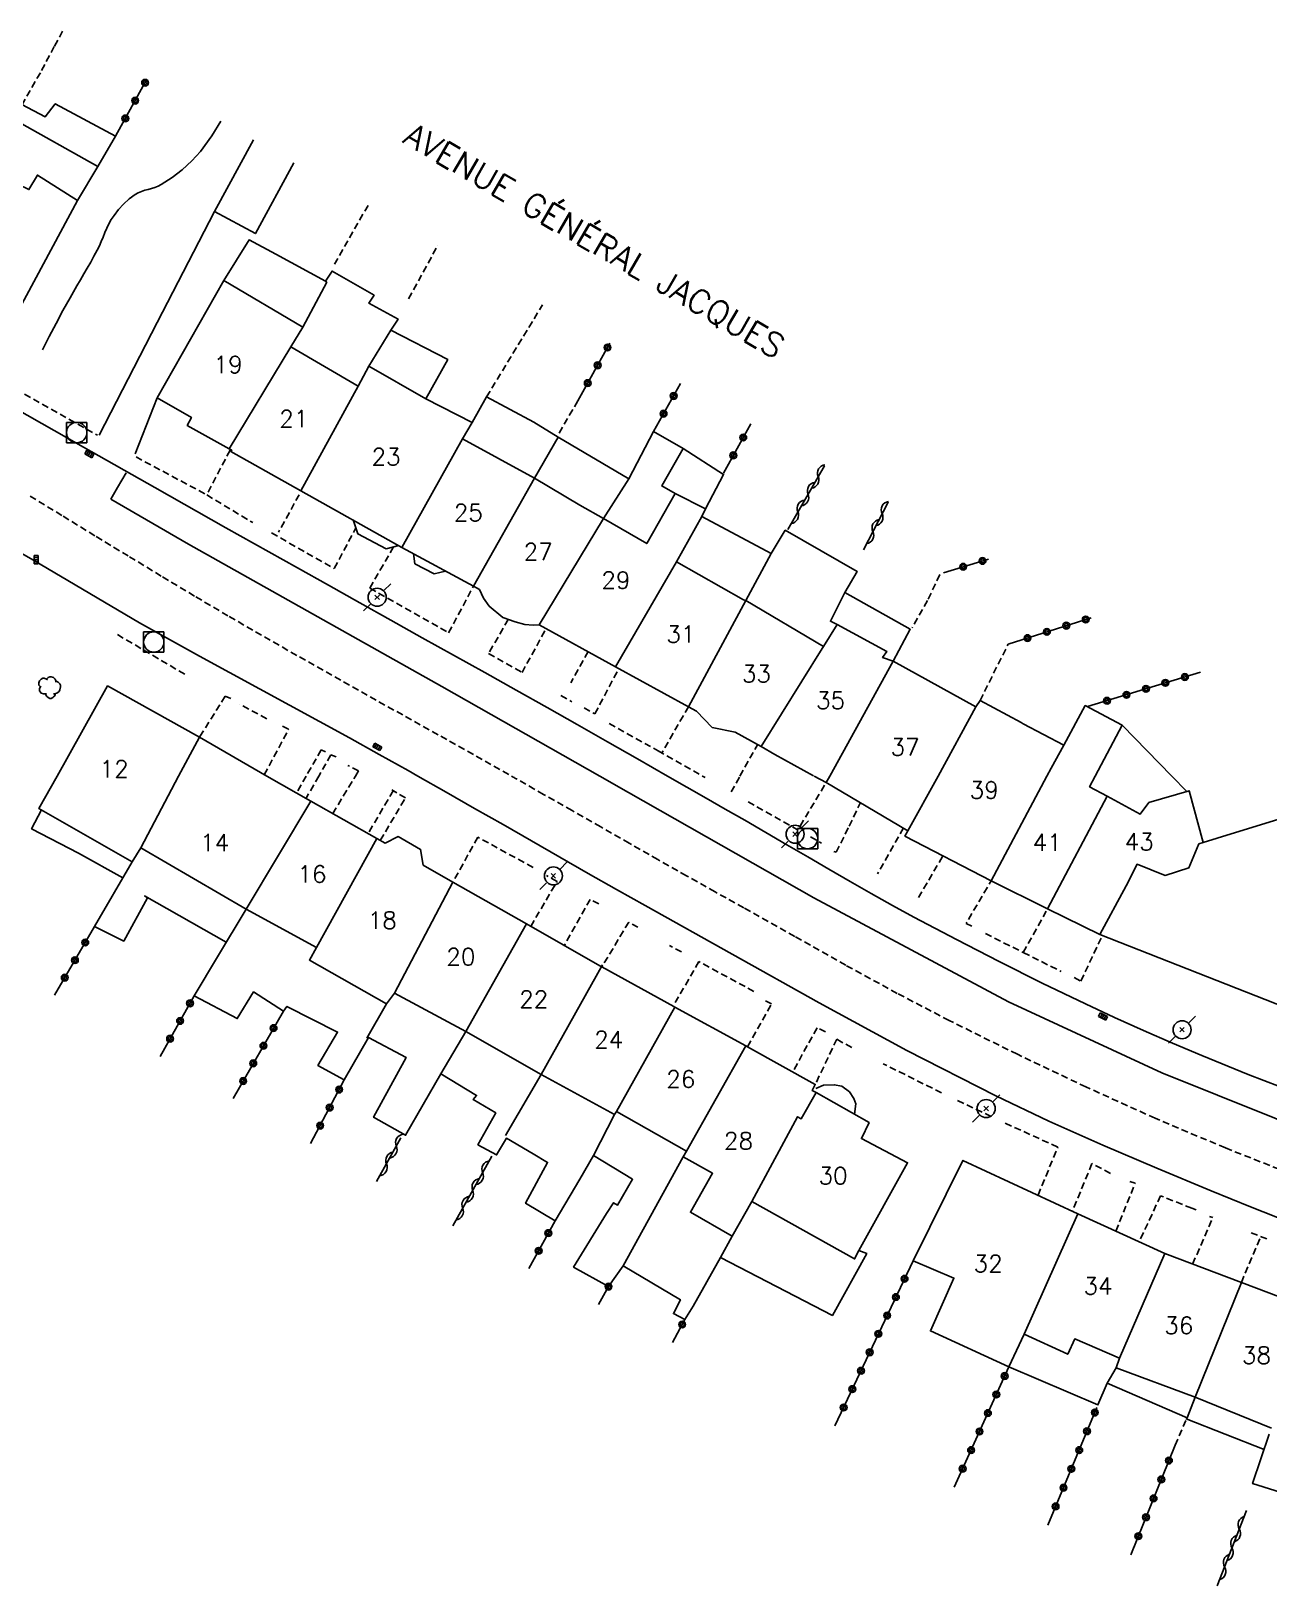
# Model space of a CAD drawing. Header units: millimetres. Extents: x 146997 to 148001, y 141998 to 143001.
# Drawn here: x 147221.8 to 147313, y 142611.3 to 142725.9 of the extents above; entities that cross this region are included whole.
import ezdxf
from ezdxf.enums import TextEntityAlignment as Align

# ---------------------------------------------------------------- set-up
doc = ezdxf.new("R2010")
doc.units = ezdxf.units.MM
doc.linetypes.add('DASHED', pattern=[0.75, 0.5, -0.25])
doc.layers.get('0').update_dxf_attribs({"linetype": 'CONTINUOUS'})
for name, color, linetype in [('W0001', 6, 'DASHED'), ('W0006', 2, 'CONTINUOUS'), ('W0014', 7, 'CONTINUOUS'), ('W0017', 7, 'CONTINUOUS'), ('W0101', 7, 'CONTINUOUS'), ('W0104', 1, 'CONTINUOUS'), ('W0112', 1, 'DASHED'), ('W0300', 7, 'CONTINUOUS'), ('W0310', 3, 'CONTINUOUS'), ('W0323', 7, 'CONTINUOUS'), ('W0401', 7, 'CONTINUOUS'), ('W0420', 7, 'CONTINUOUS'), ('W0473', 7, 'CONTINUOUS'), ('W0990', 7, 'CONTINUOUS'), ('W0991', 7, 'CONTINUOUS'), ('W1102', 7, 'CONTINUOUS')]:
    doc.layers.add(name, color=color, linetype=linetype)
doc.styles.get("Standard").update_dxf_attribs({"font": 'romans.shx', "width": 0.85})

# ---------------------------------------------------------------- blocks, each defined once
blk = doc.blocks.new('T300')
for p, q in [((-0.8, 0.51), (-0.86, 0.34)), ((-0.86, 0.34), (-0.86, 0.17)), ((-0.86, 0.17), (-0.74, 0.06)), ((-0.69, 0.63), (-0.8, 0.51)), ((-0.8, -0.06), (-0.74, 0.06)), ((-0.74, 0.06), (-0.69, 0.11)), ((-0.57, 0.69), (-0.69, 0.63)), ((-0.46, 0.69), (-0.57, 0.69)), ((-0.29, 0.63), (-0.46, 0.69)), ((-0.29, 0.63), (-0.17, 0.74)), ((-0.23, 0.57), (-0.29, 0.63)), ((-0.17, 0.74), (-0.06, 0.8)), ((-0.06, 0.8), (0.06, 0.8)), ((0.06, 0.8), (0.23, 0.74)), ((0.23, 0.74), (0.34, 0.63)), ((0.34, 0.63), (0.4, 0.51)), ((0.46, 0.46), (0.34, 0.46)), ((0.4, 0.51), (0.4, 0.46)), ((0.57, 0.4), (0.46, 0.46)), ((0.57, 0.4), (0.69, 0.29)), ((0.69, 0.29), (0.74, 0.17)), ((0.74, 0.06), (0.69, -0.17)), ((0.74, 0.17), (0.74, 0.06)), ((-0.8, -0.17), (-0.8, -0.06)), ((-0.8, -0.23), (-0.8, -0.17)), ((-0.74, -0.34), (-0.8, -0.23)), ((-0.69, -0.4), (-0.74, -0.34)), ((-0.51, -0.46), (-0.69, -0.4)), ((-0.4, -0.46), (-0.51, -0.46)), ((-0.4, -0.46), (-0.34, -0.46)), ((-0.34, -0.46), (-0.34, -0.4)), ((-0.34, -0.51), (-0.34, -0.46)), ((-0.29, -0.63), (-0.34, -0.51)), ((-0.17, -0.74), (-0.29, -0.63)), ((-0.06, -0.8), (-0.17, -0.74)), ((0.06, -0.8), (-0.06, -0.8)), ((0.17, -0.74), (0.06, -0.8)), ((0.23, -0.69), (0.17, -0.74)), ((0.29, -0.46), (0.23, -0.46)), ((0.29, -0.63), (0.23, -0.69)), ((0.46, -0.4), (0.29, -0.46)), ((0.34, -0.51), (0.29, -0.63)), ((0.34, -0.51), (0.34, -0.46)), ((0.57, -0.34), (0.46, -0.4)), ((0.63, -0.29), (0.57, -0.34)), ((0.69, -0.17), (0.63, -0.29))]:
    blk.add_line(p, q)
blk = doc.blocks.new('T401')
for p, q in [((-0.3, 0.3), (0, 0.3)), ((-0.3, -0.25), (-0.3, 0.3)), ((-0.3, 0.15), (0, 0.15)), ((-0.3, 0), (0, 0)), ((0, 0.3), (0, -0.25)), ((-0.3, -0.15), (0, -0.15)), ((-0.3, -0.25), (-0.3, -0.3)), ((-0.3, -0.3), (0, -0.3)), ((0, -0.3), (0, -0.25))]:
    blk.add_line(p, q)
blk = doc.blocks.new('T420')
for p, q in [((0.75, 0.75), (-0.75, 0.75)), ((-0.75, 0.75), (-0.75, -0.75)), ((0.75, 0.75), (0.75, -0.75)), ((0.75, -0.75), (-0.75, -0.75))]:
    blk.add_line(p, q)
blk.add_ellipse((0, 0), major_axis=(-0.53, 0.53), ratio=1, start_param=3.926991, end_param=10.210176)
blk = doc.blocks.new('T473')
for p, q in [((-0.166667, 0.166667), (0.166667, -0.166667)), ((-0.166667, -0.166667), (0.166667, 0.166667)), ((0.500001, 0.500001), (1.000002, 1.000002)), ((-1.000002, -1.000002), (-0.500001, -0.500001))]:
    blk.add_line(p, q)
blk.add_ellipse((0, 0), major_axis=(0.471405, 0.471405), ratio=1, start_param=5.4977871438, end_param=11.780972451)
blk = doc.blocks.new('t323o')
at = {"color": 0, "linetype": 'Continuous'}
for radius in [0.25, 0.15]:
    blk.add_circle((0, 0), radius, dxfattribs=at)
blk = doc.blocks.new('t310o')
at = {"color": 0, "linetype": 'Continuous'}
for centre, start, end in [((-0.5, 0.38), 216.8699, 323.1304), ((0.5, -0.37), 36.8699, 143.1303)]:
    blk.add_arc(centre, 0.625, start, end, dxfattribs=at)

msp = doc.modelspace()

# ---------------------------------------------------------------- linework, layer by layer
at = {"layer": 'W0001'}
for points in [[(147221.72, 142691.64), (147224.16, 142690.15), (147226.6, 142688.65), (147229.04, 142687.17), (147231.49, 142685.68), (147233.94, 142684.21), (147236.4, 142682.76), (147238.99, 142681.26), (147241.58, 142679.78), (147244.18, 142678.31), (147246.78, 142676.84), (147249.39, 142675.39), (147251.99, 142673.93), (147254.6, 142672.47), (147257.2, 142671)], [(147314.47, 142641.74), (147309.81, 142643.59), (147304.64, 142645.77), (147299.54, 142648.08), (147294.48, 142650.49), (147289.46, 142652.98), (147285.63, 142654.98), (147281.84, 142657.05), (147278.08, 142659.17), (147274.32, 142661.28), (147272.21, 142662.46), (147270.1, 142663.65), (147267.99, 142664.85), (147265.88, 142666.05), (147263.78, 142667.25), (147261.67, 142668.45), (147259.57, 142669.65), (147257.46, 142670.85), (147257.4, 142670.89), (147257.33, 142670.92), (147257.26, 142670.96), (147257.2, 142671)]]:
    msp.add_lwpolyline(points, dxfattribs=at)
at = {"layer": 'W0006'}
for points in [[(147227.68, 142691.4), (147228.17, 142692.28), (147228.8, 142693.36)], [(147263.71, 142671), (147252.08, 142677.59), (147233.4, 142688.09), (147227.68, 142691.4)], [(147374.32, 142631.97), (147371.76, 142631.58), (147368.85, 142631.47), (147365.28, 142631.86), (147359.64, 142632.92), (147351.27, 142634.52), (147341.56, 142636.67), (147329.93, 142639.88), (147317.57, 142644.14), (147305.14, 142649.12), (147293.83, 142654.36), (147279.49, 142662.03), (147265.83, 142669.79), (147263.71, 142671)]]:
    msp.add_lwpolyline(points, dxfattribs=at)
at = {"layer": 'W0014'}
for points in [[(147268.69, 142671), (147266.48, 142672.27), (147264.27, 142673.53), (147262.05, 142674.79), (147259.84, 142676.05), (147257.54, 142677.34), (147255.24, 142678.63), (147252.93, 142679.92), (147250.63, 142681.2), (147248.32, 142682.49), (147246.02, 142683.77), (147243.72, 142685.06), (147241.42, 142686.35), (147236.16, 142689.31), (147230.91, 142692.27), (147225.67, 142695.24), (147220.42, 142698.21)], [(147250.29, 142671), (147249.59, 142671.4), (147248.88, 142671.8), (147248.17, 142672.19), (147247.46, 142672.59), (147245.26, 142673.81), (147243.05, 142675.03), (147240.84, 142676.23), (147238.63, 142677.44), (147236.42, 142678.64), (147234.21, 142679.85), (147232, 142681.06), (147229.8, 142682.29), (147221.92, 142686.95), (147209.56, 142694.01)], [(147250.29, 142671), (147252.39, 142669.81), (147254.48, 142668.61), (147256.58, 142667.42), (147258.67, 142666.22), (147260.76, 142665.02), (147262.86, 142663.82), (147264.95, 142662.64), (147267.06, 142661.46), (147273.47, 142657.87), (147279.88, 142654.28), (147286.34, 142650.77), (147292.89, 142647.42), (147296.81, 142645.56), (147300.77, 142643.79), (147304.75, 142642.09), (147308.76, 142640.42), (147311.67, 142639.24), (147314.59, 142638.08)], [(147314.95, 142647.67), (147311.5, 142649.01), (147308.08, 142650.4), (147305.92, 142651.31), (147303.77, 142652.25), (147301.63, 142653.21), (147299.51, 142654.2), (147296.32, 142655.74), (147293.14, 142657.32), (147289.99, 142658.94), (147286.86, 142660.6), (147285.28, 142661.46), (147283.71, 142662.34), (147282.15, 142663.23), (147280.6, 142664.13), (147279.05, 142665.04), (147277.5, 142665.94), (147275.94, 142666.85), (147274.39, 142667.74), (147272.96, 142668.56), (147271.54, 142669.37), (147270.12, 142670.19), (147268.69, 142671)]]:
    msp.add_lwpolyline(points, dxfattribs=at)
at = {"layer": 'W0017'}
for points in [[(147235.32, 142712.62), (147231.1, 142704.43), (147226.82, 142696.14)], [(147229.46, 142694.76), (147231.1, 142698.88)]]:
    msp.add_lwpolyline(points, dxfattribs=at)
at = {"layer": 'W0101'}
for points in [[(147218.36, 142715.81), (147221.64, 142714.23), (147222.27, 142715.3), (147225.21, 142713.44)], [(147213.77, 142707.73), (147214.46, 142707.33), (147217.3, 142705.68), (147220.21, 142704.09), (147225.21, 142713.44)], [(147240.95, 142702.65), (147241.83, 142704.1), (147236.01, 142707.52), (147231.1, 142698.88), (147233.61, 142697.44), (147233.31, 142696.85), (147236.4, 142695.13)], [(147240.95, 142702.65), (147245.9, 142699.75)], [(147245.9, 142699.75), (147246.7, 142701.22), (147250.9, 142698.8), (147254.3, 142697.06), (147253.6, 142695.85)], [(147236.4, 142695.13), (147236.59, 142695.02), (147236.52, 142694.93), (147241.68, 142692.03)], [(147258.89, 142692.96), (147253.6, 142695.85)], [(147263.97, 142689.98), (147262.23, 142690.96), (147258.89, 142692.96)], [(147241.68, 142692.03), (147249.12, 142687.86)], [(147269.36, 142686.79), (147271.22, 142690.13), (147271.5, 142690.71), (147269.27, 142691.83), (147267.17, 142688.14), (147263.97, 142689.98)], [(147249.12, 142687.86), (147254.4, 142685)], [(147274.46, 142683.93), (147274.31, 142684), (147269.36, 142686.79)], [(147254.4, 142685), (147254.85, 142684.75), (147255.13, 142684.11), (147255.56, 142683.53), (147256.57, 142682.69), (147257.47, 142682.36), (147258.19, 142682.18), (147258.79, 142682.13), (147259.23, 142682.15)], [(147280.19, 142680.56), (147274.46, 142683.93)], [(147259.23, 142682.15), (147264.87, 142679.06)], [(147280.19, 142680.56), (147281.19, 142682.16), (147284.86, 142680.19), (147284.55, 142679.75), (147285.33, 142679.46)], [(147264.87, 142679.06), (147270.24, 142676.11)], [(147291.41, 142676.11), (147285.33, 142679.46)], [(147234.2, 142673.86), (147227.44, 142677.64), (147223.72, 142671)], [(147270.24, 142676.11), (147270.83, 142675.78), (147271.98, 142674.58), (147273.69, 142674.23), (147275.59, 142673.17)], [(147297.9, 142673.28), (147294.91, 142674.85), (147294.76, 142674.95), (147291.73, 142676.56), (147291.41, 142676.11)], [(147300.22, 142671), (147302.2, 142674.75), (147299.48, 142676.19), (147297.9, 142673.28)], [(147239.16, 142671), (147234.2, 142673.86)], [(147275.59, 142673.17), (147276.62, 142672.59), (147279.47, 142671.02)], [(147223.72, 142671), (147222.38, 142668.6), (147229.25, 142664.68), (147229.89, 142665.72)], [(147242.41, 142669.16), (147239.16, 142671)], [(147279.5, 142671), (147280.4, 142670.53)], [(147301.1, 142669.51), (147299.8, 142670.21), (147300.22, 142671)], [(147280.4, 142670.53), (147286.42, 142666.97)], [(147308.18, 142666.1), (147307.15, 142669.92), (147304.18, 142669.05), (147303.54, 142668.2), (147301.1, 142669.51)], [(147247.29, 142666.39), (147242.41, 142669.16)], [(147300.57, 142659.32), (147317.11, 142652.82), (147331.24, 142647.27), (147338.62, 142649.99), (147341.63, 142657.65), (147315.04, 142668.22), (147309.2, 142666.42), (147308.18, 142666.1)], [(147247.29, 142666.39), (147247.9, 142666.06), (147248.84, 142666.54), (147250.5, 142665.59), (147250.69, 142664.44), (147252.88, 142663.19)], [(147286.42, 142666.97), (147286.2, 142666.57), (147292.55, 142663.27)], [(147229.89, 142665.72), (147237.64, 142661.19)], [(147252.88, 142663.19), (147258.3, 142660.1)], [(147292.55, 142663.27), (147296.71, 142661.22)], [(147237.64, 142661.19), (147242.83, 142658.37)], [(147296.71, 142661.22), (147300.57, 142659.32)], [(147258.3, 142660.1), (147263.72, 142657.02), (147263.87, 142656.94)], [(147248.57, 142654.99), (147248, 142654.21), (147242.31, 142657.44), (147242.83, 142658.37)], [(147263.87, 142656.94), (147269.16, 142654.02), (147269.24, 142653.97)], [(147253.83, 142652.16), (147248.57, 142654.99)], [(147269.24, 142653.97), (147274.46, 142651.12)], [(147259.4, 142648.99), (147253.83, 142652.16)], [(147279.65, 142647.68), (147279.36, 142647.82), (147279.59, 142648.27), (147274.6, 142651.05), (147274.46, 142651.12)], [(147264.93, 142646.28), (147264.8, 142646.06), (147259.4, 142648.99)], [(147274.91, 142639.64), (147282.49, 142635.4), (147282.81, 142636.02), (147286.39, 142642.5), (147282.99, 142644.28), (147283.55, 142645.45), (147279.65, 142647.68)], [(147270.11, 142643.35), (147264.93, 142646.28)], [(147274.91, 142639.64), (147273.47, 142637.07), (147270.39, 142638.85), (147272.02, 142641.72), (147269.85, 142642.93), (147270.11, 142643.35)], [(147298.95, 142638.74), (147290.47, 142642.67), (147286.8, 142635.26), (147289.81, 142633.99), (147288.07, 142630.1), (147293.86, 142627.46), (147294.98, 142629.85)], [(147305.34, 142635.8), (147298.95, 142638.74)], [(147310.99, 142633.66), (147305.34, 142635.8)], [(147316.64, 142631.53), (147310.99, 142633.66)], [(147294.98, 142629.85), (147298.2, 142628.38), (147298.71, 142629.51), (147302, 142628.08)], [(147302, 142628.08), (147301.76, 142627.37), (147307.58, 142625.21)], [(147307.58, 142625.21), (147313.21, 142622.94)]]:
    msp.add_lwpolyline(points, dxfattribs=at)
at = {"layer": 'W0104'}
for points in [[(147225.21, 142713.44), (147226.72, 142715.93), (147228.01, 142718.17), (147223.58, 142720.56), (147222.83, 142719.59), (147221.11, 142720.51), (147220.44, 142719.28), (147220.07, 142718.61), (147214.93, 142721.42)], [(147220.51, 142719.42), (147226.72, 142715.93)], [(147238.19, 142717.89), (147235.32, 142712.62), (147238.33, 142710.99), (147241.16, 142716.2)], [(147248.3, 142703.88), (147248.85, 142704.69), (147246.68, 142705.87), (147247.07, 142706.44), (147243.98, 142708.23), (147243.49, 142707.48), (147239.84, 142709.48), (147237.86, 142710.52), (147236.01, 142707.52)], [(147243.49, 142707.48), (147243.59, 142707.4), (147241.83, 142704.1)], [(147250.9, 142698.8), (147252.51, 142701.7), (147248.3, 142703.88), (147246.7, 142701.22)], [(147260.63, 142695.99), (147258.85, 142697.08), (147255.36, 142698.95), (147254.3, 142697.06)], [(147263.97, 142689.98), (147265.85, 142692.92), (147267.67, 142696.41), (147269.86, 142695.14), (147268.27, 142692.39), (147269.27, 142691.83)], [(147258.89, 142692.96), (147260.63, 142695.99)], [(147265.85, 142692.92), (147260.63, 142695.99)], [(147271.5, 142690.71), (147272.83, 142693.23), (147269.86, 142695.14)], [(147245.53, 142689.88), (147245.89, 142688.85), (147247.96, 142687.75), (147248.9, 142687.99)], [(147285.33, 142679.46), (147286.59, 142681.82), (147281.76, 142684.53), (147282.67, 142686.09), (147277.38, 142689.12), (147276.33, 142687.41), (147271.22, 142690.13)], [(147249.98, 142687.4), (147250.08, 142686.65), (147251.51, 142685.91), (147252.35, 142686.11)], [(147274.46, 142683.93), (147276.33, 142687.41)], [(147281.76, 142684.53), (147280.7, 142682.41), (147281.19, 142682.16)], [(147305.86, 142671), (147302.2, 142674.75)], [(147306.96, 142669.87), (147305.86, 142671)], [(147228.56, 142663.5), (147225.29, 142665.31), (147221.83, 142667.11), (147222.57, 142668.5)], [(147236.18, 142658.76), (147230.16, 142662.16), (147230.38, 142662.03), (147228.63, 142658.84), (147226.46, 142659.9), (147229.25, 142664.68)], [(147235.53, 142657.68), (147237.64, 142661.19)], [(147272.61, 142635.51), (147270.6, 142631.91), (147269.98, 142630.93), (147269.13, 142631.38), (147269.65, 142632.39), (147265.44, 142634.89), (147264.35, 142633.37), (147261.78, 142634.8), (147264.2, 142638.75), (147264.72, 142639.55), (147265.01, 142639.36), (147266.12, 142641.28), (147263.25, 142643.02), (147262.24, 142641.28), (147260.42, 142638.21), (147258.24, 142639.51), (147259.86, 142642.52), (147258.79, 142643.16), (147256.83, 142644.3), (147256.1, 142643.07), (147254.73, 142643.82), (147256.04, 142646.17), (147254.37, 142647.16), (147254.63, 142647.46), (147251.99, 142649.06), (147249.4, 142644.52), (147247.04, 142645.85), (147249.45, 142650.25), (147246.67, 142651.72), (147244.88, 142648.61), (147242.94, 142649.67), (147244.38, 142652.13), (147240.65, 142654.02), (147240.39, 142653.66), (147238.19, 142655.09), (147236.99, 142653.12), (147233.82, 142654.8), (147235.53, 142657.68)], [(147248, 142654.21), (147246.55, 142651.67)], [(147251.99, 142649.06), (147253.83, 142652.16)], [(147259.4, 142648.99), (147256.76, 142644.5)], [(147282.47, 142646.07), (147282.58, 142646.84), (147282.44, 142647.22), (147282.12, 142647.72), (147281.54, 142648.13), (147280.99, 142648.24), (147280.2, 142648.22), (147279.64, 142647.96)], [(147264.8, 142646.06), (147263.25, 142643.02)], [(147269.85, 142642.93), (147265.44, 142634.89)], [(147273.47, 142637.07), (147272.61, 142635.51), (147280.85, 142631.24), (147283.38, 142635.8), (147282.81, 142636.02)], [(147293.86, 142627.46), (147300.42, 142624.64), (147301.1, 142626.25), (147306.99, 142623.69), (147306.93, 142623.61), (147312.66, 142621.36)], [(147301.1, 142626.25), (147301.76, 142627.37)], [(147306.99, 142623.69), (147307.58, 142625.21)], [(147317.7, 142616.47), (147314.59, 142617.61), (147314.71, 142617.93), (147311.82, 142618.84), (147313.03, 142622.48)]]:
    msp.add_lwpolyline(points, dxfattribs=at)
at = {"layer": 'W0112'}
for points in [[(147224.12, 142725.92), (147223.51, 142724.77), (147222.48, 142722.85), (147221.09, 142720.39)], [(147246.63, 142713.07), (147244.05, 142708.56)], [(147249.62, 142706.18), (147251.78, 142710.14)], [(147255.36, 142698.95), (147259.49, 142705.74)], [(147218.7, 142700.62), (147226.69, 142696.13)], [(147262.09, 142698.66), (147260.7, 142696.28)], [(147234.84, 142691.93), (147236.49, 142695.08)], [(147229.53, 142694.53), (147234.74, 142691.73), (147238.13, 142689.68)], [(147241.56, 142691.74), (147240.03, 142688.97)], [(147239.52, 142688.92), (147244.14, 142686.3), (147245.74, 142689.29)], [(147248.51, 142687.89), (147246.76, 142684.86), (147252.57, 142681.57), (147254.4, 142685)], [(147288.76, 142685.85), (147287.87, 142683.94), (147286.72, 142681.92)], [(147256.96, 142682.55), (147255.51, 142680.03)], [(147233.12, 142678.51), (147228.12, 142681.45)], [(147255.51, 142680.03), (147257.98, 142678.63), (147259.75, 142681.87)], [(147262.84, 142680.17), (147261.57, 142677.86)], [(147291.73, 142676.56), (147293.8, 142680.72)], [(147262.55, 142676.04), (147263.35, 142675.59), (147265.11, 142678.93)], [(147236.52, 142676.71), (147236.11, 142676.88), (147234.2, 142673.86)], [(147260.83, 142676.93), (147261.66, 142676.48)], [(147239.16, 142675.23), (147237.17, 142676.29)], [(147270.24, 142676.11), (147268.28, 142672.7)], [(147238.98, 142671.1), (147240.78, 142674.45), (147240.29, 142674.7)], [(147264.4, 142674.88), (147268, 142672.86)], [(147274.04, 142671), (147275.33, 142673.31)], [(147243.49, 142672.78), (147243.17, 142672.93), (147242.07, 142671)], [(147244.28, 142672.41), (147243.9, 142672.56), (147243, 142671)], [(147268, 142672.86), (147271.27, 142671)], [(147242.07, 142671), (147241.36, 142669.75)], [(147243, 142671), (147242.06, 142669.36)], [(147244.03, 142668.24), (147245.7, 142671)], [(147245.7, 142671), (147245.93, 142671.38), (147245.13, 142671.79)], [(147271.27, 142671), (147271.47, 142670.89)], [(147273.38, 142669.83), (147274.04, 142671)], [(147248.48, 142669.92), (147246.64, 142666.76)], [(147247.53, 142666.25), (147249.39, 142669.39), (147248.38, 142669.98)], [(147280.27, 142670.32), (147278.39, 142667.18)], [(147274.64, 142669.09), (147278.41, 142666.96)], [(147280.95, 142665.44), (147281.13, 142665.38), (147282.08, 142667.3), (147282.92, 142669.04)], [(147258.79, 142664.27), (147254.73, 142666.49), (147252.88, 142663.19)], [(147279.24, 142666.53), (147280.05, 142666.05)], [(147286.08, 142667.18), (147284.18, 142663.8)], [(147287.2, 142662.04), (147288.99, 142665.12)], [(147258.62, 142659.92), (147260.56, 142663.23), (147259.77, 142663.68)], [(147292.65, 142663.45), (147290.7, 142660.14), (147291.12, 142659.94)], [(147263.65, 142661.57), (147262.99, 142661.91), (147261.1, 142658.52)], [(147294.92, 142657.99), (147296.71, 142661.22)], [(147266.52, 142659.85), (147265.84, 142660.23), (147263.87, 142656.94)], [(147269.73, 142658.04), (147268.85, 142658.5)], [(147292.13, 142659.39), (147294.92, 142657.99), (147297.7, 142656.6)], [(147298.67, 142656.15), (147299.16, 142655.89), (147300.75, 142659.25)], [(147275.07, 142655.12), (147271.02, 142657.32), (147269.11, 142654.04)], [(147274.6, 142651.05), (147276.37, 142654.21), (147275.91, 142654.43)], [(147280.35, 142652.15), (147279.72, 142652.44), (147277.92, 142649.17)], [(147281.49, 142651.42), (147281.17, 142651.61), (147279.59, 142648.27)], [(147282.29, 142650.99), (147281.49, 142651.42)], [(147288.89, 142647.65), (147284.6, 142649.79)], [(147292.56, 142645.91), (147289.98, 142647.13)], [(147296.01, 142640.1), (147297.46, 142643.65), (147293.54, 142645.43)], [(147301.35, 142641.71), (147299.98, 142642.43), (147298.54, 142638.93)], [(147301.74, 142637.45), (147303.16, 142640.98), (147302.77, 142641.12)], [(147307.34, 142639.14), (147305.04, 142640.06), (147303.46, 142636.67)], [(147307.67, 142639.03), (147307.34, 142639.14)], [(147307.4, 142635.02), (147308.88, 142638.47), (147308.64, 142638.54)], [(147310.99, 142633.66), (147312.38, 142636.98)], [(147312.87, 142636.88), (147311.63, 142637.36)], [(147306.1, 142621.67), (147306.89, 142623.49)]]:
    msp.add_lwpolyline(points, dxfattribs=at)
at = {"layer": 'W0300'}
msp.add_lwpolyline([(147222.63, 142702.43), (147223.13, 142703.4), (147223.64, 142704.35), (147224.15, 142705.31), (147224.67, 142706.26), (147224.92, 142706.7), (147225.17, 142707.14), (147225.43, 142707.57), (147225.68, 142708.01), (147225.94, 142708.44), (147226.19, 142708.88), (147226.43, 142709.32), (147226.67, 142709.76), (147226.83, 142710.08), (147226.97, 142710.4), (147227.11, 142710.73), (147227.24, 142711.06), (147227.38, 142711.38), (147227.54, 142711.71), (147227.71, 142712.02), (147227.91, 142712.32), (147228.24, 142712.76), (147228.61, 142713.17), (147229.02, 142713.54), (147229.47, 142713.87), (147229.7, 142714), (147229.94, 142714.1), (147230.18, 142714.18), (147230.43, 142714.25), (147230.68, 142714.32), (147230.92, 142714.39), (147231.16, 142714.49), (147231.39, 142714.61), (147232.19, 142715.12), (147232.94, 142715.7), (147233.64, 142716.34), (147234.28, 142717.05), (147235.13, 142718.2), (147235.77, 142719.27)], dxfattribs=at)
at = {"layer": 'W0310'}
for points in [[(147277.56, 142689.18), (147280.27, 142693.88)], [(147283.15, 142687.68), (147284.96, 142691.2)], [(147249.05, 142644.34), (147247.25, 142641.1)], [(147255.75, 142642.97), (147252.87, 142637.84)], [(147311.37, 142616.86), (147309.2, 142611.3)]]:
    msp.add_lwpolyline(points, dxfattribs=at)
at = {"layer": 'W0323'}
for points in [[(147228.01, 142718.17), (147230.34, 142722.37)], [(147262.09, 142698.66), (147264.45, 142702.91)], [(147267.67, 142696.41), (147269.66, 142699.93)], [(147272.83, 142693.33), (147274.84, 142696.97)], [(147292.35, 142686.99), (147289.05, 142685.99)], [(147293.8, 142680.72), (147299.91, 142682.67)], [(147307.99, 142678.66), (147299.65, 142676.12)], [(147226.46, 142659.9), (147223.53, 142654.84)], [(147231.31, 142650.33), (147233.82, 142654.8)], [(147240.39, 142653.66), (147236.68, 142647.22)], [(147244.88, 142648.61), (147242.4, 142643.91)], [(147260.42, 142638.21), (147258.48, 142634.69)], [(147286.8, 142635.26), (147281.03, 142623.1)], [(147264.35, 142633.37), (147263.61, 142632.05)], [(147269.98, 142630.93), (147269.06, 142629.25)], [(147289.83, 142618.58), (147293.86, 142627.46)], [(147300.35, 142624.46), (147296.72, 142615.78)], [(147306.1, 142621.67), (147302.84, 142613.58)]]:
    msp.add_lwpolyline(points, dxfattribs=at)
at = {"layer": 'W1102'}
for points in [[(147240.95, 142702.65), (147236.4, 142695.13)], [(147245.9, 142699.75), (147241.68, 142692.03)], [(147249.12, 142687.86), (147253.6, 142695.85)], [(147254.4, 142685), (147258.89, 142692.96)], [(147263.97, 142689.98), (147259.23, 142682.15)], [(147264.87, 142679.06), (147269.36, 142686.79)], [(147270.24, 142676.11), (147274.46, 142683.93)], [(147275.59, 142673.17), (147280.1, 142680.4), (147280.19, 142680.56)], [(147285.33, 142679.46), (147280.66, 142671)], [(147288.64, 142671), (147291.41, 142676.11)], [(147234.2, 142673.86), (147232.65, 142671)], [(147297.9, 142673.28), (147296.97, 142671.58), (147296.66, 142671)], [(147232.65, 142671), (147229.89, 142665.72)], [(147280.66, 142671), (147280.4, 142670.53)], [(147286.42, 142666.97), (147288.64, 142671)], [(147296.66, 142671), (147292.55, 142663.27)], [(147237.64, 142661.19), (147242.41, 142669.16)], [(147296.71, 142661.22), (147301.1, 142669.51)], [(147242.83, 142658.37), (147247.29, 142666.39)], [(147308.18, 142666.1), (147307.86, 142666), (147307.12, 142664.23), (147305.38, 142663.68), (147303.31, 142664.5), (147302.5, 142662.91), (147300.57, 142659.32)], [(147252.88, 142663.19), (147248.57, 142654.99)], [(147253.83, 142652.16), (147258.3, 142660.1)], [(147263.92, 142657.08), (147259.4, 142648.99)], [(147269.24, 142653.97), (147264.93, 142646.28)], [(147274.46, 142651.12), (147270.11, 142643.35)], [(147279.65, 142647.68), (147278.54, 142645.72), (147278.29, 142645.89), (147275.09, 142639.96), (147274.91, 142639.64)], [(147298.95, 142638.74), (147294.98, 142629.85)], [(147302, 142628.08), (147305.34, 142635.8)], [(147310.99, 142633.66), (147307.58, 142625.21)]]:
    msp.add_lwpolyline(points, dxfattribs=at)

# ---------------------------------------------------------------- block references
at = {"layer": 'W0300'}
msp.add_blockref('T300', (147223.23, 142677.52), dxfattribs=at)
at = {"layer": 'W0310'}
for p, rotation in [((147279.81, 142693.08), 60.04845124425849), ((147279.06, 142691.78), 60.04845124425849), ((147278.31, 142690.48), 60.04845124425849), ((147284.52, 142690.35), 62.7432290197938), ((147283.84, 142689.02), 62.7432290197938), ((147248.71, 142643.72), 240.8478602411297), ((147247.98, 142642.41), 240.8478602411297), ((147255.07, 142641.76), 240.653793694246), ((147254.34, 142640.46), 240.653793694246), ((147253.6, 142639.15), 240.653793694246), ((147310.83, 142615.49), 248.7131880642021), ((147310.29, 142614.1), 248.7131880642021), ((147309.75, 142612.7), 248.7131880642021)]:
    msp.add_blockref('t310o', p, dxfattribs=dict(at, rotation=rotation))
at = {"layer": 'W0323'}
for p, rotation in [((147230.2, 142722.11), 60.89128820092787), ((147229.47, 142720.79), 60.89128820092787), ((147228.74, 142719.48), 60.89128820092787), ((147264.28, 142702.59), 60.85183196478421), ((147263.55, 142701.28), 60.85183196478421), ((147262.82, 142699.97), 60.85183196478421), ((147269.15, 142699.02), 60.45447633533892), ((147268.41, 142697.71), 60.45447633533892), ((147274.28, 142695.96), 61.01881262740615), ((147273.55, 142694.64), 61.01881262740615), ((147291.92, 142686.86), 196.7506286137104), ((147290.49, 142686.43), 196.7506286137104), ((147298.09, 142682.09), 17.69619267163272), ((147299.52, 142682.54), 17.69619267163272), ((147295.23, 142681.17), 17.69619267163272), ((147296.66, 142681.63), 17.69619267163272), ((147305.39, 142677.87), 196.9577025617338), ((147306.83, 142678.3), 196.9577025617338), ((147301.09, 142676.55), 196.9577025617338), ((147302.52, 142676.99), 196.9577025617338), ((147303.96, 142677.43), 196.9577025617338), ((147225.79, 142658.73), 239.8997545702036), ((147225.03, 142657.43), 239.8997545702036), ((147224.28, 142656.14), 239.8997545702036), ((147233.51, 142654.25), 60.62235852268), ((147232.78, 142652.95), 60.62235852268), ((147239.67, 142652.42), 240.0913378978061), ((147232.04, 142651.64), 60.62235852268), ((147238.92, 142651.12), 240.0913378978061), ((147238.17, 142649.82), 240.0913378978061), ((147237.43, 142648.52), 240.0913378978061), ((147244.5, 142647.89), 242.2223975055369), ((147243.8, 142646.56), 242.2223975055369), ((147243.1, 142645.23), 242.2223975055369), ((147259.92, 142637.31), 241.1764039498873), ((147259.2, 142636), 241.1764039498873), ((147286.17, 142633.94), 244.6587950465078), ((147264.35, 142633.36), 240.4758548166268), ((147285.53, 142632.59), 244.6587950465078), ((147269.78, 142630.57), 241.6762873557176), ((147284.89, 142631.23), 244.6587950465078), ((147284.24, 142629.88), 244.6587950465078), ((147283.6, 142628.52), 244.6587950465078), ((147282.96, 142627.16), 244.6587950465078), ((147293.55, 142626.77), 65.56255976800638), ((147282.32, 142625.81), 244.6587950465078), ((147292.93, 142625.41), 65.56255976800638), ((147281.68, 142624.45), 244.6587950465078), ((147292.31, 142624.04), 65.56255976800638), ((147300.19, 142624.08), 247.3222933369522), ((147291.69, 142622.68), 65.56255976800638), ((147299.61, 142622.7), 247.3222933369522), ((147291.07, 142621.31), 65.56255976800638), ((147299.04, 142621.31), 247.3222933369522), ((147305.65, 142620.54), 248.0247550631003), ((147290.45, 142619.94), 65.56255976800638), ((147298.46, 142619.93), 247.3222933369522), ((147305.09, 142619.15), 248.0247550631003), ((147297.88, 142618.54), 247.3222933369522), ((147297.3, 142617.16), 247.3222933369522), ((147304.52, 142617.75), 248.0247550631003), ((147303.96, 142616.36), 248.0247550631003), ((147303.4, 142614.97), 248.0247550631003)]:
    msp.add_blockref('t323o', p, dxfattribs=dict(at, rotation=rotation))
at = {"layer": 'W0401'}
for p, rotation in [((147226.16, 142694.87), 60.46494994929889), ((147247.24, 142673.02), 240.8729631385151), ((147300.86, 142653.41), 65.1187403214221)]:
    msp.add_blockref('T401', p, dxfattribs=dict(at, rotation=rotation))
msp.add_blockref('T401', (147222.32, 142686.95), dxfattribs=at)
at = {"layer": 'W0420'}
for p in [(147225.16, 142696.32), (147230.84, 142680.88), (147279.02, 142666.39)]:
    msp.add_blockref('T420', p, dxfattribs=at)
at = {"layer": 'W0473'}
for p in [(147247.3, 142684.18), (147278.1, 142666.71), (147260.29, 142663.64), (147306.62, 142652.3), (147292.18, 142646.49)]:
    msp.add_blockref('T473', p, dxfattribs=at)

# ---------------------------------------------------------------- texts
at = {"layer": 'W0990'}
msp.add_text('AVENUE GÉNÉRAL JACQUES', height=1.75, rotation=329.8024, dxfattribs=at).set_placement((147263.43, 142710.66), align=Align.MIDDLE)
at = {"layer": 'W0991'}
for s, p in [('19', (147236.32, 142701.33)), ('21', (147241.16, 142697.34)), ('23', (147247.96, 142694.54)), ('25', (147254.02, 142690.42)), ('27', (147259.17, 142687.54)), ('29', (147264.9, 142685.44)), ('31', (147269.69, 142681.46)), ('33', (147275.25, 142678.54)), ('35', (147280.72, 142676.58)), ('37', (147286.21, 142673.14)), ('12', (147227.92, 142671.53)), ('39', (147292.04, 142669.97)), ('14', (147235.33, 142666.1)), ('41', (147296.68, 142666.11)), ('43', (147303.46, 142666.16)), ('16', (147242.5, 142663.77)), ('18', (147247.68, 142660.37)), ('20', (147253.47, 142657.68)), ('22', (147258.84, 142654.55)), ('24', (147264.37, 142651.57)), ('26', (147269.68, 142648.66)), ('28', (147273.93, 142644.11)), ('30', (147280.9, 142641.54)), ('32', (147292.33, 142635.06)), ('34', (147300.43, 142633.41)), ('36', (147306.38, 142630.5)), ('38', (147312.1, 142628.3))]:
    msp.add_text(s, height=1.25, dxfattribs=at).set_placement(p, align=Align.MIDDLE_CENTER)

doc.saveas('drawing.dxf')
